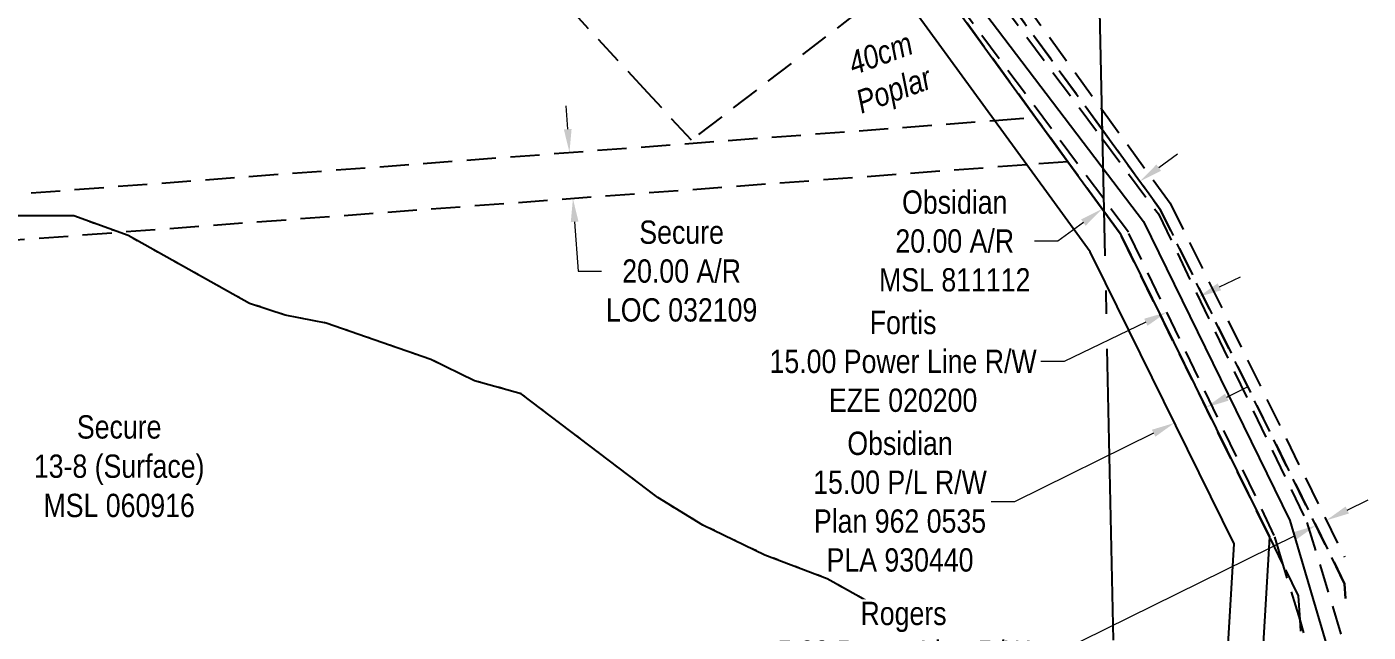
# Model space of a CAD drawing. Extents: x 602678 to 607820, y 5875898 to 5879587.
# Drawn here: x 604935 to 605510, y 5878357 to 5878617 of the extents above; entities that cross this region are included whole.
import ezdxf

# ---------------------------------------------------------------- set-up
doc = ezdxf.new("R2010")
doc.units = 0
doc.header["$LTSCALE"] = 5
doc.header["$PDMODE"] = 34
doc.header["$PDSIZE"] = 0.03
for name, pattern in [('foc-ACCESSROAD', [3.75, 2.5, -1.25]), ('foc-FLOWLINE', [3.75, 2.5, -1.25]), ('foc-QUARTERLINE', [33, 25, -3, 2, -3]), ('foc-WHEELTRACKS', [2, 0.4, -1.6])]:
    doc.linetypes.add(name, pattern=pattern)
doc.layers.get('Defpoints').update_dxf_attribs({"color": 9})
for name, color, linetype in [('AS-POWER', 104, 'foc-POWER'), ('C-RW', 13, 'Continuous'), ('C-WS', 13, 'foc-ACCESSROAD'), ('F-AR', 190, 'foc-ACCESSROAD'), ('F-EZE', 190, 'foc-FLOWLINE'), ('L-QSEC', 8, 'foc-QUARTERLINE'), ('T-BUSH-T', 110, 'Continuous'), ('T-WATER-P3', 160, 'foc-WHEELTRACKS')]:
    doc.layers.add(name, color=color, linetype=linetype)
for name, color, linetype, lineweight in [('C-AR-T', 13, 'Continuous', 9), ('C-RW-T', 13, 'Continuous', 9), ('F-EZE-T', 190, 'Continuous', 9), ('F-WS-T', 190, 'Continuous', 9)]:
    doc.layers.add(name, color=color, linetype=linetype, lineweight=lineweight)
doc.styles.add('80CG', font='ARIALN.TTF', dxfattribs={"height": 10})
doc.styles.add('80LS', font='ARIALNI.TTF', dxfattribs={"height": 10})
doc.styles.add('foc-LtypeFont', font='ARIALN.TTF', dxfattribs={"height": 7.35})
doc.linetypes.add('foc-POWER', pattern='A,6,-1,["P",foc-LtypeFont,S=0.2,R=0,X=-0.625,Y=-0.75],-1.24,4', length=12.24)
doc.linetypes.add('foc-TOPO-flowdirection-NOLINE', pattern='A,0,[">",foc-LtypeFont,S=0.3,R=0,X=0,Y=-0.945],-20,[">",foc-LtypeFont,S=0.3,R=0,X=0,Y=-0.945],0', length=20)
doc.dimstyles.new('Compass 5 000', dxfattribs={"dimscale": 5, "dimtxt": 9, "dimasz": 2, "dimexe": 0.2, "dimexo": 0.0625, "dimgap": 0.5, "dimtad": 0, "dimtih": 1, "dimtoh": 1, "dimzin": 0, "dimdsep": 46, "dimtxsty": '80CG', "dimcen": 0.1, "dimse1": 1, "dimse2": 1, "dimclrd": 256, "dimclrt": 256, "dimaunit": 1, "dimadec": 4, "dimazin": 0, "dimtfac": 0.06, "dimtofl": 0, "dimtmove": 0, "dimatfit": 1, "dimfxl": 0.2, "dimtolj": 1, "dimtzin": 0, "dimlwd": -1, "dimarcsym": 0})

# ---------------------------------------------------------------- blocks, each defined once
blk = doc.blocks.new('*D551')
at = {"layer": 'Defpoints', "color": 0, "transparency": 16777216}
for p in [(605449.89, 5878479.91), (605454.38, 5878482.12), (605492.4, 5878404.91)]:
    blk.add_point(p, dxfattribs=at)
at = {"layer": 'F-EZE-T', "transparency": 16777216}
for p, q in [((605501.37, 5878409.32), (605510.34, 5878413.74)), ((605478.94, 5878398.28), (605377.33, 5878348.24)), ((605377.33, 5878348.24), (605367.33, 5878348.24))]:
    blk.add_line(p, q, dxfattribs=at)
for points in [[(605500.63, 5878410.82), (605502.11, 5878407.83), (605492.4, 5878404.91)], [(605478.2, 5878399.77), (605479.68, 5878396.78), (605487.91, 5878402.7)]]:
    blk.add_solid(points, dxfattribs=at)
at = {"layer": 'F-EZE-T', "transparency": 16777216, "insert": (605310.99, 5878348.24), "char_height": 10, "attachment_point": 5, "style": '80CG', "bg_fill": 3, "box_fill_scale": 1.1, "bg_fill_color": 256, "bg_fill_true_color": 13158600, "bg_fill_transparency": 0}
blk.add_mtext('\\A1;Rogers\\P5.00 Power Line R/W\\PEZE 020056', dxfattribs=at)
blk = doc.blocks.new('*D552')
at = {"layer": 'Defpoints', "color": 0, "transparency": 16777216}
for p in [(605437.5, 5878500.73), (605472.73, 5878427.53), (605459.2, 5878421.02)]:
    blk.add_point(p, dxfattribs=at)
at = {"layer": 'F-EZE-T', "transparency": 16777216}
for p, q in [((605446.51, 5878505.06), (605455.52, 5878509.4)), ((605414.96, 5878489.88), (605379.95, 5878473.03)), ((605379.95, 5878473.03), (605369.95, 5878473.03))]:
    blk.add_line(p, q, dxfattribs=at)
for points in [[(605445.78, 5878506.56), (605447.23, 5878503.56), (605437.5, 5878500.73)], [(605414.24, 5878491.38), (605415.69, 5878488.38), (605423.97, 5878494.22)]]:
    blk.add_solid(points, dxfattribs=at)
at = {"layer": 'F-EZE-T', "transparency": 16777216, "insert": (605310.81, 5878473.03), "char_height": 10, "attachment_point": 5, "style": '80CG'}
blk.add_mtext('\\A1;Fortis\\P15.00 Power Line R/W\\PEZE 020200', dxfattribs=at)
blk = doc.blocks.new('*D579')
at = {"layer": 'Defpoints', "color": 0, "transparency": 16777216}
for p in [(605181.52, 5878563.75), (605169.14, 5878542.88), (605183, 5878543.92)]:
    blk.add_point(p, dxfattribs=at)
at = {"layer": 'F-EZE-T', "transparency": 16777216}
for p, q in [((605166.91, 5878572.69), (605166.17, 5878582.66)), ((605169.88, 5878532.91), (605171.46, 5878511.77)), ((605171.46, 5878511.77), (605181.46, 5878511.77))]:
    blk.add_line(p, q, dxfattribs=at)
for points in [[(605168.58, 5878572.82), (605165.25, 5878572.57), (605167.66, 5878562.72)], [(605171.54, 5878533.03), (605168.22, 5878532.78), (605169.14, 5878542.88)]]:
    blk.add_solid(points, dxfattribs=at)
at = {"layer": 'F-EZE-T', "transparency": 16777216, "insert": (605215.77, 5878511.77), "char_height": 10, "attachment_point": 5, "style": '80CG'}
blk.add_mtext('\\A1;Secure\\P20.00 A/R\\PLOC 032109', dxfattribs=at)
blk = doc.blocks.new('*D580')
at = {"layer": 'C-AR-T', "transparency": 16777216}
for p, q in [((605420.48, 5878556.18), (605428.56, 5878562.07)), ((605388.14, 5878532.62), (605377.21, 5878524.66)), ((605377.21, 5878524.66), (605367.21, 5878524.66))]:
    blk.add_line(p, q, dxfattribs=at)
for points in [[(605419.5, 5878557.53), (605421.46, 5878554.83), (605412.4, 5878550.29)], [(605387.16, 5878533.97), (605389.12, 5878531.27), (605396.22, 5878538.51)]]:
    blk.add_solid(points, dxfattribs=at)
at = {"layer": 'Defpoints', "color": 0, "transparency": 16777216}
for p in [(605408.72, 5878555.34), (605392.54, 5878543.56), (605396.22, 5878538.51)]:
    blk.add_point(p, dxfattribs=at)
at = {"layer": 'C-AR-T', "transparency": 16777216, "insert": (605332.96, 5878524.66), "char_height": 10, "attachment_point": 5, "style": '80CG'}
blk.add_mtext('\\A1;Obsidian\\P20.00 A/R\\PMSL 811112', dxfattribs=at)
blk = doc.blocks.new('*D584')
at = {"layer": 'C-RW-T', "transparency": 16777216}
for p, q in [((605449.65, 5878457.72), (605458.63, 5878462.14)), ((605418.26, 5878442.26), (605358.56, 5878412.86)), ((605358.56, 5878412.86), (605348.56, 5878412.86))]:
    blk.add_line(p, q, dxfattribs=at)
for points in [[(605448.92, 5878459.22), (605450.39, 5878456.23), (605440.68, 5878453.3)], [(605417.52, 5878443.76), (605419, 5878440.77), (605427.23, 5878446.68)]]:
    blk.add_solid(points, dxfattribs=at)
at = {"layer": 'Defpoints', "color": 0, "transparency": 16777216}
for p in [(605430.76, 5878473.46), (605417.3, 5878466.84), (605427.23, 5878446.68)]:
    blk.add_point(p, dxfattribs=at)
at = {"layer": 'C-RW-T', "transparency": 16777216, "insert": (605309.48, 5878412.86), "char_height": 10, "attachment_point": 5, "style": '80CG'}
blk.add_mtext('\\A1;Obsidian\\P15.00 P/L R/W\\PPlan 962 0535\\PPLA 930440', dxfattribs=at)

msp = doc.modelspace()

# ---------------------------------------------------------------- linework, layer by layer
at = {"layer": 'AS-POWER', "flags": 128}
msp.add_lwpolyline([(604943.121, 5879015.806), (605085.417, 5879017.592), (605165.995, 5878908.988), (605229.148, 5878776.147), (605413.963, 5878533.088), (605476.696, 5878404.818), (605500.19, 5878325.374), (605501.659, 5878322.493)], dxfattribs=at)
at = {"layer": 'C-RW'}
for points in [[(605001.776, 5879133.652), (605051.43, 5879032.906), (605058.666, 5879024.24), (605065.215, 5879016.398), (605070.99, 5879009.488), (605120.018, 5878950.726), (605153.224, 5878896.173), (605210.329, 5878781.001), (605270.06, 5878706.828), (605279.475, 5878695.136), (605288.343, 5878684.119), (605298.618, 5878671.351), (605299.091, 5878670.767), (605300.896, 5878668.534), (605307.388, 5878660.473), (605308.669, 5878658.715), (605321.063, 5878641.696), (605367.659, 5878577.726), (605381.5, 5878558.724), (605396.985, 5878537.465), (605403.943, 5878527.912), (605467.99, 5878397.853), (605462.402, 5878303.674)], [(605447.107, 5878299.049), (605452.787, 5878394.784), (605397.656, 5878506.74), (605391.062, 5878520.129), (605363.907, 5878557.41), (605350.071, 5878576.406), (605307.307, 5878635.118)]]:
    msp.add_lwpolyline(points, dxfattribs=at)
at = {"layer": 'C-WS'}
for points in [[(605062.218, 5879135.241), (605064.404, 5879048.58), (605084.237, 5879024.819), (605136.313, 5878962.435), (605170.115, 5878906.21), (605174.259, 5878897.901), (605181.463, 5878883.463), (605227.122, 5878791.946), (605229.463, 5878789.042), (605230.357, 5878787.866), (605239.848, 5878776.157), (605281.366, 5878724.646), (605285.15, 5878719.951), (605294.57, 5878708.264), (605323.275, 5878672.65), (605323.802, 5878671.929), (605345.414, 5878642.255), (605396.22, 5878572.503), (605421.133, 5878538.3), (605500.211, 5878377.719), (605500.592, 5878371.384)], [(605485.889, 5878282.512), (605481.095, 5878362.222), (605480.477, 5878372.494), (605473.909, 5878385.832), (605467.99, 5878397.853), (605403.943, 5878527.912), (605396.985, 5878537.465), (605381.5, 5878558.724), (605367.659, 5878577.726), (605321.063, 5878641.696)]]:
    msp.add_lwpolyline(points, dxfattribs=at)
msp.add_lwpolyline([(605268.138, 5878685.277), (605276.667, 5878674.695), (605288.343, 5878684.119), (605298.618, 5878671.351), (605299.091, 5878670.767), (605300.896, 5878668.534), (605289.211, 5878659.132), (605294.838, 5878652.15), (605295.484, 5878651.349), (605302.819, 5878641.277), (605307.307, 5878635.118), (605219.965, 5878567.986), (605201.317, 5878588.215), (605155.453, 5878637.895), (605128.177, 5878667.441), (605099.3, 5878698.727), (605195.697, 5878776.523), (605197.49, 5878772.93), (605258.718, 5878696.964), (605268.138, 5878685.277)], close=True, dxfattribs=at)
at = {"layer": 'F-AR'}
msp.add_lwpolyline([(604852.299, 5878519.244), (604832.222, 5878517.748), (604830.863, 5878537.436), (604851.9, 5878539.01), (604861.868, 5878539.759), (605350.071, 5878576.406), (605367.659, 5878577.726), (605381.5, 5878558.724), (605363.907, 5878557.41), (604922.095, 5878524.452), (604862.275, 5878519.989), (604852.299, 5878519.244)], close=True, dxfattribs=at)
at = {"layer": 'F-EZE'}
for points in [[(605500.592, 5878371.384), (605500.211, 5878377.719), (605421.133, 5878538.3), (605396.22, 5878572.503), (605345.414, 5878642.255), (605323.802, 5878671.929), (605323.275, 5878672.65), (605294.57, 5878708.264), (605285.15, 5878719.951), (605282.442, 5878723.311), (605288.928, 5878723.236), (605299.834, 5878709.705), (605327.247, 5878675.695), (605329.888, 5878672.069), (605351.501, 5878642.395), (605396.029, 5878581.26), (605425.431, 5878540.898), (605500.206, 5878389.052)], [(605493.709, 5878320.779), (605481.095, 5878362.222), (605473.909, 5878385.832), (605470.067, 5878398.455), (605407.44, 5878528.565), (605396.87, 5878542.743), (605323.07, 5878641.742)], [(605341.473, 5878642.164), (605396.305, 5878568.611), (605420.336, 5878536.375), (605484.091, 5878403.927), (605501.102, 5878348.033)]]:
    msp.add_lwpolyline(points, dxfattribs=at)
at = {"layer": 'L-QSEC', "flags": 128}
msp.add_lwpolyline([(605394.673, 5878643.387), (605411.572, 5877869.226)], dxfattribs=at)
at = {"layer": 'T-WATER-P3', "flags": 128}
msp.add_lwpolyline([(605355.099, 5878321.241), (605332.039, 5878344.873), (605305.381, 5878364.632), (605278.275, 5878379.871), (605251.504, 5878390.016), (605224.932, 5878402.871), (605205.603, 5878414.641), (605146.993, 5878459.21), (605126.982, 5878464.798), (605108.203, 5878473.883), (605063.229, 5878489.531), (605045.693, 5878492.959), (605030.362, 5878497.964), (604978.303, 5878527.018), (604955.039, 5878535.484), (604887.062, 5878535.458), (604871.55, 5878554.111), (604858.924, 5878588.173), (604851.223, 5878614.916), (604848.456, 5878679.642), (604838.377, 5878722.342), (604819.621, 5878764.29), (604798.671, 5878783.651), (604780.872, 5878807.325), (604770.668, 5878841.02), (604745.681, 5878847.333), (604652.339, 5878843.401), (604571.042, 5878829.696), (604510.708, 5878800.528), (604486.86, 5878791.873), (604463.78, 5878798.898)], dxfattribs=at)
at = {"layer": 'T-WATER-P3', "linetype": 'foc-TOPO-flowdirection-NOLINE', "flags": 128}
msp.add_lwpolyline([(605355.099, 5878321.241), (605332.039, 5878344.873), (605305.381, 5878364.632), (605278.275, 5878379.871), (605251.504, 5878390.016), (605224.932, 5878402.871), (605205.603, 5878414.641), (605146.993, 5878459.21), (605126.982, 5878464.798), (605108.203, 5878473.883), (605063.229, 5878489.531), (605045.693, 5878492.959), (605030.362, 5878497.964), (604978.303, 5878527.018), (604955.039, 5878535.484), (604887.062, 5878535.458), (604871.55, 5878554.111), (604858.924, 5878588.173), (604851.223, 5878614.916), (604848.456, 5878679.642), (604838.377, 5878722.342), (604819.621, 5878764.29), (604798.671, 5878783.651), (604780.872, 5878807.325), (604770.668, 5878841.02), (604745.681, 5878847.333), (604652.339, 5878843.401), (604571.042, 5878829.696), (604510.708, 5878800.528), (604486.86, 5878791.873), (604463.78, 5878798.898)], dxfattribs=at)

# ---------------------------------------------------------------- texts
at = {"layer": 'F-WS-T', "insert": (604974.455, 5878449.972), "char_height": 9.99584, "width": 72.59366, "attachment_point": 2, "line_spacing_factor": 1.010437, "style": '80CG'}
msp.add_mtext('Secure\\P13-8 (Surface)\\PMSL 060916', dxfattribs=at)
at = {"layer": 'T-BUSH-T', "linetype": 'Continuous', "insert": (605299.353, 5878609.952), "char_height": 9.99157, "width": 34.17759, "attachment_point": 2, "rotation": 20, "style": '80LS'}
msp.add_mtext('40cm Poplar', dxfattribs=at)

# ---------------------------------------------------------------- dimensions: what is measured, and where the dimension line sits
at = {"layer": 'F-EZE-T'}
dim = msp.add_linear_dim(base=(605169.138, 5878542.881), p1=(605181.524, 5878563.754), p2=(605183.004, 5878543.915), angle=274.266198, text='Secure\\P20.00 A/R\\PLOC 032109', dimstyle='Compass 5 000', dxfattribs=at)
dim.commit()
dim.dimension.update_dxf_attribs({"geometry": '*D579', "text_midpoint": (605215.773, 5878511.773), "dimtype": 161})

# ---------------------------------------------------------------- next in the draw order: dimensions: what is measured, and where the dimension line sits
dim = msp.add_linear_dim(base=(605492.399, 5878404.906), p1=(605449.888, 5878479.908), p2=(605454.376, 5878482.119), angle=26.217662, text='Rogers\\P5.00 Power Line R/W\\PEZE 020056', dimstyle='Compass 5 000', override={"dimtfill": 1}, dxfattribs=at)
dim.commit()
dim.dimension.update_dxf_attribs({"geometry": '*D551', "text_midpoint": (605310.991, 5878348.242), "dimtype": 161})

# ---------------------------------------------------------------- next in the draw order: dimensions: what is measured, and where the dimension line sits
at = {"layer": 'C-AR-T'}
dim = msp.add_linear_dim(base=(605396.224, 5878538.51), p1=(605408.719, 5878555.344), p2=(605392.544, 5878543.562), angle=216.069412, text='Obsidian\\P20.00 A/R\\PMSL 811112', dimstyle='Compass 5 000', dxfattribs=at)
dim.commit()
dim.dimension.update_dxf_attribs({"geometry": '*D580', "text_midpoint": (605332.96, 5878524.662), "dimtype": 161})
at = {"layer": 'C-RW-T'}
dim = msp.add_linear_dim(base=(605427.232, 5878446.679), p1=(605430.756, 5878473.464), p2=(605417.304, 5878466.84), angle=206.217281, text='Obsidian\\P15.00 P/L R/W\\PPlan 962 0535\\PPLA 930440', dimstyle='Compass 5 000', dxfattribs=at)
dim.commit()
dim.dimension.update_dxf_attribs({"geometry": '*D584', "text_midpoint": (605309.476, 5878412.863), "dimtype": 161})
at = {"layer": 'F-EZE-T'}
dim = msp.add_linear_dim(base=(605437.496, 5878500.725), p1=(605459.205, 5878421.022), p2=(605472.729, 5878427.531), angle=25.704076, text='Fortis\\P15.00 Power Line R/W\\PEZE 020200', dimstyle='Compass 5 000', dxfattribs=at)
dim.commit()
dim.dimension.update_dxf_attribs({"geometry": '*D552', "text_midpoint": (605310.814, 5878473.027), "dimtype": 161})

doc.saveas('drawing.dxf')
